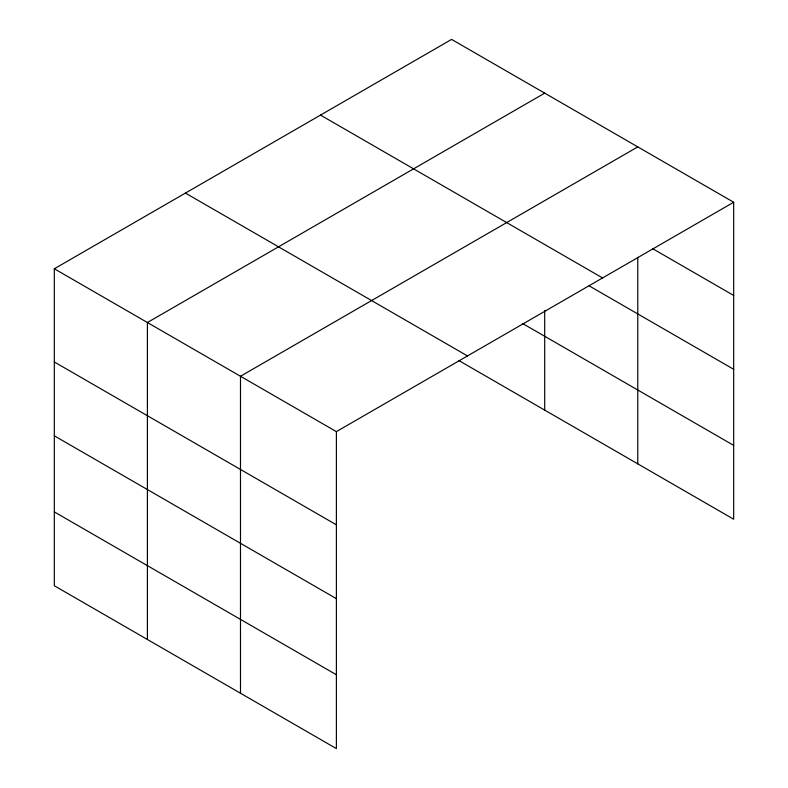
<?xml version="1.0" encoding="UTF-8"?>
<svg xmlns="http://www.w3.org/2000/svg" width="788" height="788" viewBox="0 0 788 788"><rect width="100%" height="100%" fill="white"/><g stroke="black" fill="none" stroke-linecap="round" stroke-linejoin="round"><path stroke-width="1.18" d="M54.323 268.777L336.387 431.627L336.387 748.6L54.323 585.75L54.323 268.777L451.613 39.4L733.677 202.25L733.677 519.223L459.02 360.648M544.695 93.142L147.405 322.519L147.405 639.492M637.778 146.883L240.488 376.26L240.488 693.233M336.387 431.627L733.677 202.25M652.7 248.703L733.677 295.451M320.509 115.097L602.574 277.947M589.119 285.837L733.677 369.296M522.483 323.444L733.677 445.378M185.426 193.08L467.491 355.93M54.323 361.978L336.387 524.828M54.323 435.823L336.387 598.673M54.323 511.905L336.387 674.755M637.778 257.312L637.778 463.856M544.695 310.502L544.695 410.115"/></g></svg>
